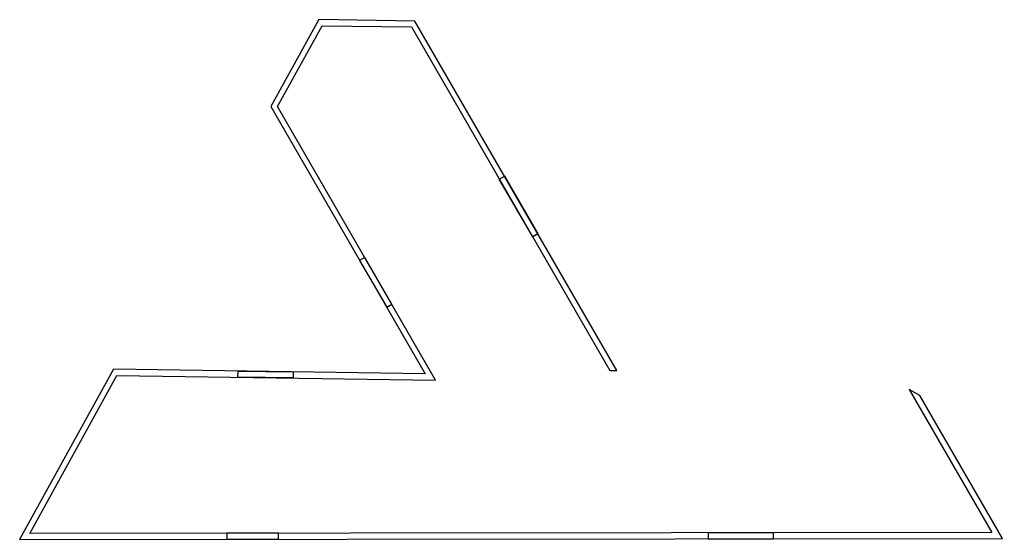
# Model space of a CAD drawing. Header units: millimetres. Extents: x -191 to 35, y 92 to 211.
import ezdxf

# ---------------------------------------------------------------- set-up
doc = ezdxf.new("R2010")
doc.units = ezdxf.units.MM
doc.layers.get('0').update_dxf_attribs({"linetype": 'CONTINUOUS'})

msp = doc.modelspace()

# ---------------------------------------------------------------- linework, layer by layer
for points in [[(-55.22, 130.88), (-53.62, 130.87), (-99.96, 211.14), (-122.07, 211.46), (-133.07, 191.5), (-97.61, 130.09), (-169.22, 131.13), (-190.75, 92.06), (34.96, 92.26), (15.97, 125.14), (13.58, 126.52), (32.57, 93.63), (-188.41, 93.44), (-168.41, 129.74), (-95.21, 128.67), (-131.49, 191.52), (-121.26, 210.07), (-100.77, 209.78)], [(-72.91, 161.53), (-80.59, 174.83), (-79.39, 175.51), (-71.72, 162.22)], [(-105.24, 146.06), (-111.46, 156.83), (-112.66, 156.14), (-106.44, 145.37)], [(-127.92, 129.15), (-140.61, 129.33), (-140.59, 130.71), (-127.9, 130.53)], [(-131.29, 93.49), (-143.18, 93.49), (-143.18, 92.1), (-131.29, 92.1)], [(-17.61, 93.59), (-32.62, 93.59), (-32.62, 92.2), (-17.61, 92.2)]]:
    msp.add_lwpolyline(points, close=True)

doc.saveas('drawing.dxf')
